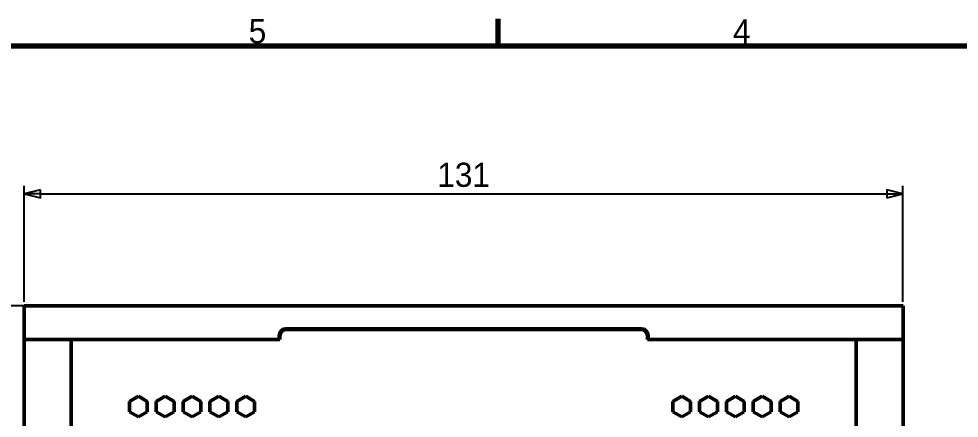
# Model space of a CAD drawing. Header units: millimetres. Extents: x 16 to 1137, y -51 to 344.
# Drawn here: x 89.2 to 229.4, y 278.1 to 337.6 of the extents above; entities that cross this region are included whole.
import ezdxf

# ---------------------------------------------------------------- set-up
doc = ezdxf.new("R2010")
doc.units = ezdxf.units.MM
doc.header["$LTSCALE"] = 1.2
doc.layers.get('0').update_dxf_attribs({"lineweight": 25})
doc.layers.add('경계(ISO)', color=7, linetype='Continuous', lineweight=70)
doc.layers.add('외형선(ISO)', color=7, linetype='Continuous', lineweight=50)
doc.layers.add('치수(ISO)', color=1, linetype='Continuous', lineweight=25, true_color=0xff0000)
doc.styles.get("Standard").update_dxf_attribs({"font": ''})
doc.styles.add('레이블 문자 (JIS)', font='')
doc.styles.get('Standard').set_extended_font_data('Gulim')
doc.styles.get('레이블 문자 (JIS)').set_extended_font_data('Gulim')
doc.dimstyles.new('복사 대상기본값 (JIS)', dxfattribs={"dimscale": 1.2, "dimtxt": 3, "dimasz": 2, "dimexe": 1, "dimexo": 0.5, "dimgap": 0.8, "dimtad": 1, "dimdsep": 46, "dimtxsty": '레이블 문자 (JIS)', "dimblk": 'Filled-1', "dimcen": 0.09, "dimdle": 10, "dimclrd": 256, "dimclre": 256, "dimclrt": 256, "dimazin": 2, "dimtfac": 0.666667, "dimtmove": 0, "dimatfit": 3, "dimldrblk": 'OPEN', "dimfxl": 1, "dimtolj": 1, "dimtzin": 0, "dimlwd": -1, "dimlwe": -1, "dimarcsym": 0})

# ---------------------------------------------------------------- blocks, each defined once
blk = doc.blocks.new('Filled-1')
at = {"color": 0}
for p, q in [((0, 0), (-1, 0.25)), ((-1, 0.25), (-1, -0.25)), ((-1, 0), (0, 0)), ((-1, -0.25), (0, 0))]:
    blk.add_line(p, q, dxfattribs=at)
at = {"color": 0, "flags": 128}
blk.add_lwpolyline([(-1, -0.25), (0, 0), (-1, 0.25), (-1, -0.25)], dxfattribs=at)
at = {"color": 0}
blk.add_solid([(-1, -0.25), (0, 0), (-1, 0.25), (-1, -0.25)], dxfattribs=at)
blk = doc.blocks.new('*D19')
at = {"layer": 'Defpoints', "color": 0}
for p in [(221.03, 311.49), (90.03, 294.79), (221.03, 294.79)]:
    blk.add_point(p, dxfattribs=at)
at = {"layer": '치수(ISO)', "color": 7}
for p, q in [((90.03, 295.39), (90.03, 312.69)), ((221.03, 295.39), (221.03, 312.69)), ((92.43, 311.49), (218.63, 311.49))]:
    blk.add_line(p, q, dxfattribs=at)
at = {"layer": '치수(ISO)', "color": 7, "linetype": 'ByBlock', "xscale": 2.4, "yscale": 2.4, "zscale": 2.4, "rotation": 180}
blk.add_blockref('Filled-1', (90.03, 311.49), dxfattribs=at)
at = {"layer": '치수(ISO)', "color": 7, "linetype": 'ByBlock', "xscale": 2.4, "yscale": 2.4, "zscale": 2.4}
blk.add_blockref('Filled-1', (221.03, 311.49), dxfattribs=at)
at = {"layer": '치수(ISO)', "color": 7, "insert": (155.53, 316.15), "char_height": 3.6, "attachment_point": 2, "style": '레이블 문자 (JIS)'}
blk.add_mtext('\\A1;131', dxfattribs=at)
blk = doc.blocks.new('_Open')
at = {"color": 0, "linetype": 'ByBlock', "lineweight": -2}
for p, q in [((-1, 0.167), (0, 0)), ((-1, -0.167), (0, 0)), ((0, 0), (-1, 0))]:
    blk.add_line(p, q, dxfattribs=at)
blk = doc.blocks.new('*D20')
at = {"layer": 'Defpoints', "color": 0}
for p in [(91.03, 294.79), (67.54, 206.29), (91.03, 206.29)]:
    blk.add_point(p, dxfattribs=at)
at = {"layer": '치수(ISO)', "color": 7}
for p, q in [((90.43, 294.79), (66.34, 294.79)), ((67.54, 292.39), (67.54, 208.69)), ((90.43, 206.29), (66.34, 206.29))]:
    blk.add_line(p, q, dxfattribs=at)
at = {"layer": '치수(ISO)', "color": 7, "linetype": 'ByBlock', "xscale": 2.4, "yscale": 2.4, "zscale": 2.4}
for p, rotation in [((67.54, 294.79), 90), ((67.54, 206.29), 270)]:
    blk.add_blockref('Filled-1', p, dxfattribs=dict(at, rotation=rotation))
at = {"layer": '치수(ISO)', "color": 7, "insert": (62.89, 250.54), "char_height": 3.6, "attachment_point": 2, "rotation": 90, "style": '레이블 문자 (JIS)'}
blk.add_mtext('\\A1;88.5', dxfattribs=at)
blk = doc.blocks.new('경계 Default Border')
at = {"layer": '경계(ISO)'}
blk.add_line((140, 287), (140, 290.9), dxfattribs=at)
at = {"layer": '경계(ISO)', "flags": 128}
blk.add_lwpolyline([(10, 10), (10, 287), (410, 287), (410, 10), (10, 10)], dxfattribs=at)
at = {"layer": '경계(ISO)', "char_height": 3.5, "attachment_point": 7}
for s, insert in [('5', (103.98, 287.32)), ('4', (173.88, 287.32))]:
    blk.add_mtext(s, dxfattribs=dict(at, insert=insert))

msp = doc.modelspace()

# ---------------------------------------------------------------- linework, layer by layer
at = {"layer": '외형선(ISO)', "color": 7}
for p, q in [((90.035, 294.791), (91.035, 294.791)), ((90.035, 294.791), (90.035, 289.791)), ((220.035, 294.791), (91.035, 294.791)), ((220.035, 294.791), (221.035, 294.791)), ((221.035, 289.791), (221.035, 294.791)), ((128.035, 289.791), (128.035, 290.391)), ((128.139, 289.791), (128.139, 290.291)), ((129.035, 291.391), (182.035, 291.391)), ((129.139, 291.291), (181.939, 291.291)), ((182.939, 290.291), (182.939, 289.791)), ((183.035, 290.391), (183.035, 289.791)), ((91.035, 289.791), (90.035, 289.791)), ((90.035, 289.791), (90.035, 288.791)), ((91.035, 289.791), (128.035, 289.791)), ((97.039, 289.791), (97.039, 208.291)), ((128.139, 289.791), (128.035, 289.791)), ((183.035, 289.791), (182.939, 289.791)), ((183.035, 289.791), (220.035, 289.791)), ((214.039, 208.291), (214.039, 289.791)), ((221.035, 289.791), (220.035, 289.791)), ((221.035, 288.791), (221.035, 289.791)), ((90.035, 288.791), (90.035, 207.291)), ((221.035, 207.291), (221.035, 288.791)), ((105.714, 280.556), (107.039, 281.321)), ((105.714, 279.026), (105.714, 280.556)), ((107.039, 281.321), (108.364, 280.556)), ((108.364, 280.556), (108.364, 279.026)), ((109.714, 280.556), (111.039, 281.321)), ((109.714, 279.026), (109.714, 280.556)), ((111.039, 281.321), (112.364, 280.556)), ((112.364, 280.556), (112.364, 279.026)), ((113.714, 280.556), (115.039, 281.321)), ((113.714, 279.026), (113.714, 280.556)), ((115.039, 281.321), (116.364, 280.556)), ((116.364, 280.556), (116.364, 279.026)), ((117.714, 280.556), (119.039, 281.321)), ((117.714, 279.026), (117.714, 280.556)), ((119.039, 281.321), (120.364, 280.556)), ((120.364, 280.556), (120.364, 279.026)), ((121.714, 280.556), (123.039, 281.321)), ((121.714, 279.026), (121.714, 280.556)), ((123.039, 281.321), (124.364, 280.556)), ((124.364, 280.556), (124.364, 279.026)), ((186.714, 280.556), (188.039, 281.321)), ((186.714, 279.026), (186.714, 280.556)), ((188.039, 281.321), (189.364, 280.556)), ((189.364, 280.556), (189.364, 279.026)), ((190.714, 280.556), (192.039, 281.321)), ((190.714, 279.026), (190.714, 280.556)), ((192.039, 281.321), (193.364, 280.556)), ((193.364, 280.556), (193.364, 279.026)), ((194.714, 280.556), (196.039, 281.321)), ((194.714, 279.026), (194.714, 280.556)), ((196.039, 281.321), (197.364, 280.556)), ((197.364, 280.556), (197.364, 279.026)), ((198.714, 280.556), (200.039, 281.321)), ((198.714, 279.026), (198.714, 280.556)), ((200.039, 281.321), (201.364, 280.556)), ((201.364, 280.556), (201.364, 279.026)), ((202.714, 280.556), (204.039, 281.321)), ((202.714, 279.026), (202.714, 280.556)), ((204.039, 281.321), (205.364, 280.556)), ((205.364, 280.556), (205.364, 279.026)), ((107.039, 278.261), (105.714, 279.026)), ((108.364, 279.026), (107.039, 278.261)), ((111.039, 278.261), (109.714, 279.026)), ((112.364, 279.026), (111.039, 278.261)), ((115.039, 278.261), (113.714, 279.026)), ((116.364, 279.026), (115.039, 278.261)), ((119.039, 278.261), (117.714, 279.026)), ((120.364, 279.026), (119.039, 278.261)), ((123.039, 278.261), (121.714, 279.026)), ((124.364, 279.026), (123.039, 278.261)), ((188.039, 278.261), (186.714, 279.026)), ((189.364, 279.026), (188.039, 278.261)), ((192.039, 278.261), (190.714, 279.026)), ((193.364, 279.026), (192.039, 278.261)), ((196.039, 278.261), (194.714, 279.026)), ((197.364, 279.026), (196.039, 278.261)), ((200.039, 278.261), (198.714, 279.026)), ((201.364, 279.026), (200.039, 278.261)), ((204.039, 278.261), (202.714, 279.026)), ((205.364, 279.026), (204.039, 278.261))]:
    msp.add_line(p, q, dxfattribs=at)
for centre, start, end in [((129.035, 290.391), 90, 180), ((129.139, 290.291), 90, 180), ((181.939, 290.291), 0, 90), ((182.035, 290.391), 0, 90)]:
    msp.add_arc(centre, 1, start, end, dxfattribs=at)

# ---------------------------------------------------------------- block references
at = {"color": 7, "xscale": 1.03275, "yscale": 1.03275, "zscale": 1.03275}
msp.add_blockref('경계 Default Border', (16.103, 37.174), dxfattribs=at)

# ---------------------------------------------------------------- dimensions: what is measured, and where the dimension line sits
at = {"layer": '치수(ISO)', "color": 7}
for base, p1, p2, angle, picture, middle in [((221.035, 311.491), (90.035, 294.791), (221.035, 294.791), 180, '*D19', (155.535, 311.491)), ((67.538, 206.291), (91.035, 294.791), (91.035, 206.291), 90, '*D20', (67.538, 250.541))]:
    dim = msp.add_linear_dim(base=base, p1=p1, p2=p2, angle=angle, dimstyle='복사 대상기본값 (JIS)', override={"dimgap": 0.8, "dimdec": 2, "dimclrd": 7, "dimclre": 7, "dimclrt": 7, "dimtol": 0, "dimlim": 0, "dimtp": 0, "dimtm": 0, "dimtdec": 2, "dimtofl": 0, "dimatfit": 1}, dxfattribs=at)
    dim.commit()
    dim.dimension.update_dxf_attribs({"geometry": picture, "text_midpoint": middle, "dimtype": 160})

doc.saveas('drawing.dxf')
